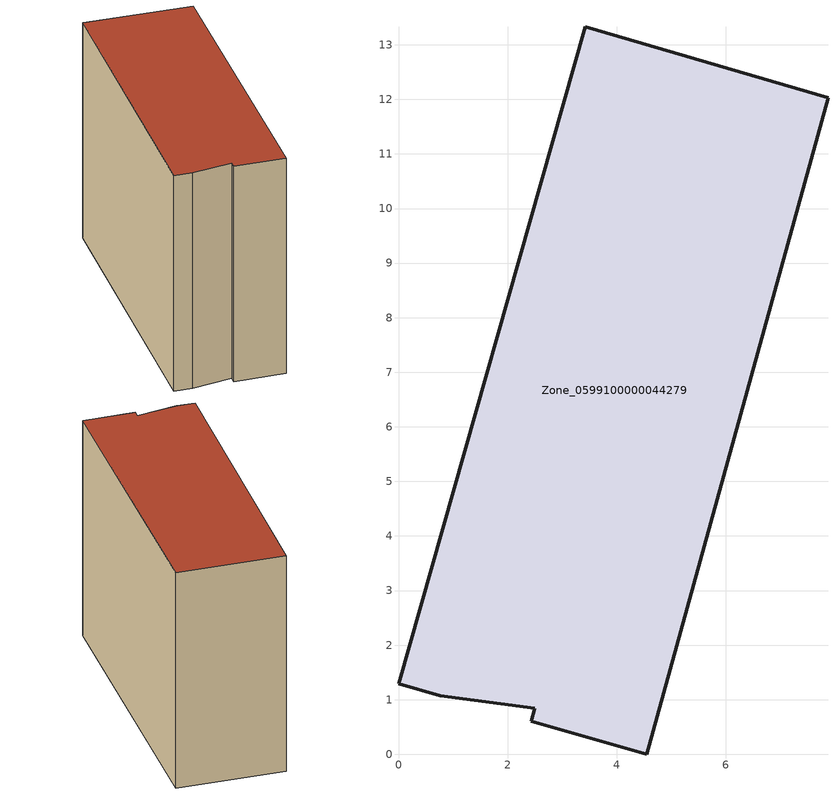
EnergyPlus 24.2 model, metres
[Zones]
Zone_0599100000044279
 floor ground (C_G): 2.5,0.85 0.77,1.07 0,1.29 3.42,13.33 7.87,12.03 4.55,0 2.43,0.6 z0
 wall outside (C_F): 4.55,0 7.87,12.03 3.42,13.33 0,1.29 0.77,1.07 2.5,0.85 2.43,0.6 4.55,0 z0:10.09
 roof outside (C_R): 0.77,1.07 2.5,0.85 2.43,0.6 4.55,0 7.87,12.03 3.42,13.33 0,1.29 z10.09
[BUILDING]
Pand.0599100000044279: North Axis=0; Terrain=City; Loads Convergence Tolerance Value=0.04; Temperature Convergence Tolerance Value=0.4; Solar Distribution=FullExterior; Maximum Number of Warmup Days=25; Minimum Number of Warmup Days=1
[Site:Location]
Rotterdam.The.Hague.AP_ZH_NLD Design_Conditions: Latitude=51.96; Longitude=4.45; Time Zone=1; Elevation=-4.5
[SITE:GROUNDTEMPERATURE:BUILDINGSURFACE]
18, 18, 18, 18, 18, 18, 18, 18, 18, 18, 18, 18
[MATERIAL] Thermal Absorptance=0.9; Solar Absorptance=0.7; Visible Absorptance=0.7
Name | Roughness | Thickness | Conductivity | Density | Specific Heat
G.TI.1946 | MediumSmooth | 0.15 | 1 | 540 | 1210
F.TI.1946 | Rough | 0.3 | 0.857143 | 1920 | 840
R.TI.1946 | MediumRough | 0.2 | 0.1 | 1500 | 1000
[CONSTRUCTION]
C_G: G.TI.1946
C_F: F.TI.1946
C_R: R.TI.1946
[ZONE]
Zone_0599100000044279: Type=1; Multiplier=1; Ceiling Height=Autocalculate; Volume=Autocalculate; Floor Area=autocalculate; Part of Total Floor Area=Yes
[ZONEINFILTRATION:DESIGNFLOWRATE]
Infil_Zone_0599100000044279: Zone or ZoneList or Space or SpaceList=Zone_0599100000044279; Schedule=AlwaysOn; Design Flow Rate Calculation Method=Flow/Area; Flow Rate per Floor Area=0.003; Constant Term Coefficient=1; Temperature Term Coefficient=0; Velocity Term Coefficient=0; Velocity Squared Term Coefficient=0
[HVACTEMPLATE:ZONE:IDEALLOADSAIRSYSTEM]
Zone_0599100000044279: Maximum Heating Supply Air Temperature=50; Minimum Cooling Supply Air Temperature=13; Maximum Heating Supply Air Humidity Ratio=0.0156; Minimum Cooling Supply Air Humidity Ratio=0.0077; Heating Limit=NoLimit; Cooling Limit=NoLimit; Dehumidification Control Type=ConstantSensibleHeatRatio; Cooling Sensible Heat Ratio=0.7; Dehumidification Setpoint=60; Humidification Control Type=None; Humidification Setpoint=30; Outdoor Air Method=None; Outdoor Air Flow Rate per Person=0.00944; Outdoor Air Flow Rate per Zone Floor Area=0; Outdoor Air Flow Rate per Zone=0; Demand Controlled Ventilation Type=None; Outdoor Air Economizer Type=NoEconomizer; Heat Recovery Type=None; Sensible Heat Recovery Effectiveness=0.7; Latent Heat Recovery Effectiveness=0.65
[ZONECONTROL:THERMOSTAT]
ThermostatControl_Zone_0599100000044279: Zone or ZoneList=Zone_0599100000044279; Control Type Schedule=DualSetpointControlType; Control 1=Thermostat_Zone_0599100000044279; Temperature Difference Between Cutout And Setpoint=0
[THERMOSTATSETPOINT:DUALSETPOINT]
Thermostat_Zone_0599100000044279: Heating Setpoint Temperature Schedule=HeatingSetpoint_Zone_0599100000044279; Cooling Setpoint Temperature Schedule=CoolingSetpoint_Zone_0599100000044279
[SCHEDULE:COMPACT]
HeatingSetpoint_Zone_0599100000044279: Through: 12/31, For: AllDays, Until: 24:00, 21
CoolingSetpoint_Zone_0599100000044279: Through: 12/31, For: AllDays, Until: 24:00, 24
DualSetpointControlType: Through: 12/31, For: AllDays, Until: 24:00, 4
AlwaysOn: Through: 12/31, For: AllDays, Until: 24:00, 1
